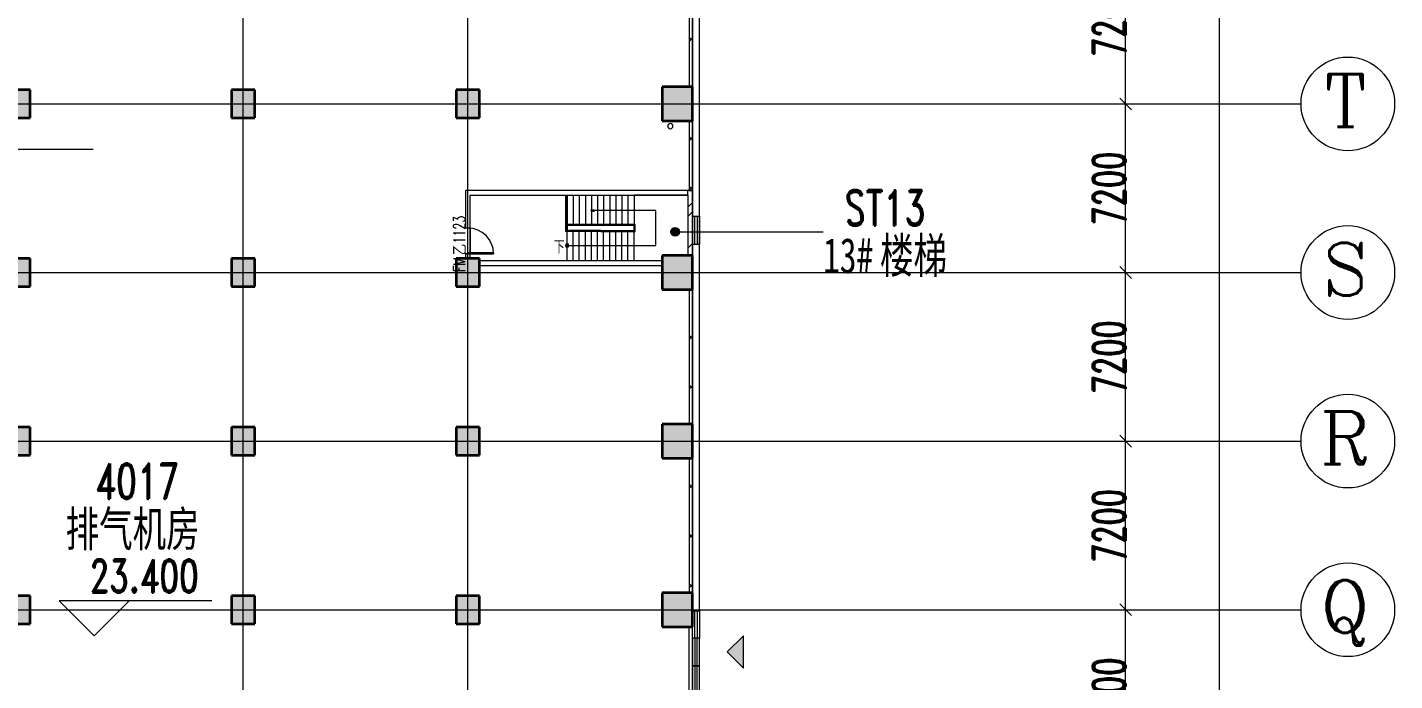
# Model space of a CAD drawing. Header units: millimetres. Extents: x -30000 to 430621, y -31706 to 192400.
# Drawn here: x 264375 to 322800, y 97775 to 125666 of the extents above; entities that cross this region are included whole.
import ezdxf

# ---------------------------------------------------------------- set-up
doc = ezdxf.new("R2010")
doc.units = ezdxf.units.MM
doc.linetypes.add('架空线', pattern=[3.97, 2.38, -1.59])
doc.linetypes.add('轴网线', pattern=[22.04, 18.38, -1.83, 0, -1.83])
doc.layers.get('0').update_dxf_attribs({"color": 8})
doc.layers.get('Defpoints').update_dxf_attribs({"color": 8})
for name, color, linetype, lineweight in [('A-ANNO-DIMS', 8, 'Continuous', 9), ('A-ANNO-NOTE', 8, 'Continuous', 5), ('A-AREA-IDEN', 8, 'Continuous', 9), ('A-DETL-GENF', 8, 'Continuous', 18), ('A-DOOR', 8, 'Continuous', 5), ('A-DOOR-IDEN', 8, 'Continuous', 9), ('A-DOOR-OPNG', 8, 'Continuous', 5), ('A-FLOR', 8, 'Continuous', 5), ('A-FLOR-HRAL', 8, 'Continuous', 5), ('A-GLAZ', 8, 'Continuous', 5), ('A-WALL', 8, 'Continuous', 5), ('A-WALL-FNSH', 8, 'Continuous', 9), ('A-WALL-PATT', 8, 'Continuous', 9), ('G-IMPT', 8, 'Continuous', 5), ('P-PIPE', 8, 'Continuous', 5), ('S-COLS', 8, 'Continuous', 5), ('S-GRID', 8, 'Continuous', 9), ('S-GRID-IDEN', 8, 'Continuous', 9), ('S-STRS', 8, 'Continuous', 5)]:
    doc.layers.add(name, color=color, linetype=linetype, lineweight=lineweight)
doc.styles.add('RomanC', font='romanc__.ttf', dxfattribs={"height": 2250})
doc.styles.add('RomanD', font='romand__.ttf', dxfattribs={"width": 0.7, "height": 1500})
doc.styles.add('RomanD_1', font='romand__.ttf', dxfattribs={"width": 0.7, "height": 500})
doc.styles.add('RomanD_2', font='romand__.ttf', dxfattribs={"width": 0.7, "height": 1400})
doc.styles.add('RomanD_4', font='romand__.ttf', dxfattribs={"width": 0.65, "height": 1400})
doc.styles.add('仿宋', font='simfang.ttf', dxfattribs={"width": 0.7, "height": 500})
doc.styles.add('仿宋_2', font='simfang.ttf', dxfattribs={"width": 0.7, "height": 1500})
doc.styles.add('微软雅黑', font='Microsoft YaHei.ttf', dxfattribs={"width": 0.7, "height": 500})
doc.dimstyles.new('第一_二道尺寸线', dxfattribs={"dimscale": 304.8, "dimtxt": 1405.004626, "dimasz": 1.64042, "dimexe": 4.10105, "dimexo": 0.0625, "dimgap": 0, "dimtad": 1, "dimdec": 0, "dimzin": 0, "dimdsep": 46, "dimtxsty": 'RomanD_4', "dimblk1": 'OBLIQUE', "dimblk2": 'OBLIQUE', "dimsah": 1, "dimcen": 0.09, "dimazin": 0, "dimtfac": 1, "dimtdec": 4, "dimtix": 1, "dimtmove": 0, "dimatfit": 3, "dimfxl": 8.2021, "dimfxlon": 1, "dimtvp": 1, "dimtolj": 1, "dimtzin": 0, "dimlwd": 18, "dimlwe": 18, "dimarcsym": 2})
pattern_1 = [(45, (-4e-09, 0), (-1060.66, 1060.66), []), (135, (-4e-09, 0), (-1060.66, -1060.66), [])]

# ---------------------------------------------------------------- blocks, each defined once
blk = doc.blocks.new('X-AR-F3-00-W-002_HLP2_rvt-1-LAY-4F-1_500-A')
at = {"layer": 'P-PIPE', "color": 96, "true_color": 0x007f00}
for start, end in [(0, 180), (180, 0)]:
    blk.add_arc((291850, 121450), 110, start, end, dxfattribs=at)
blk = doc.blocks.new('X-ST-F3-04-C-001_HLP2_rvt-1-LAY-4F-1_500-A')
at = {"layer": 'S-COLS', "true_color": 0xc0c0c0}
for points in [[(263500, 121800), (264500, 121800), (264500, 123000), (263500, 123000), (263500, 122281)], [(273100, 121800), (274100, 121800), (274100, 123000), (273100, 123000), (273100, 122281)], [(282700, 121800), (283700, 121800), (283700, 123000), (282700, 123000), (282700, 122281)], [(292786, 121675), (292800, 121675), (292800, 123125), (291500, 123125), (291500, 121675), (292674, 121675)], [(263500, 114600), (264500, 114600), (264500, 115800), (263500, 115800), (263500, 114900)], [(274100, 114600), (274100, 115800), (273100, 115800), (273100, 114600)], [(282700, 114600), (283700, 114600), (283700, 115800), (282700, 115800), (282700, 115572)], [(291500, 114475), (292800, 114475), (292800, 115925), (291500, 115925), (291500, 115500)], [(292800, 107275), (292800, 108725), (291500, 108725), (291500, 107275)], [(264500, 107400), (264500, 108600), (263500, 108600), (263500, 107400)], [(273100, 107400), (274100, 107400), (274100, 108600), (273100, 108600), (273100, 108300)], [(282700, 107400), (283700, 107400), (283700, 108600), (282700, 108600)], [(264500, 100200), (264500, 101400), (263500, 101400), (263500, 100200)], [(274100, 100200), (274100, 101400), (273100, 101400), (273100, 100200)], [(282700, 100200), (283700, 100200), (283700, 101400), (282700, 101400)], [(291500, 100075), (292800, 100075), (292800, 101525), (291500, 101525), (291500, 100760)]]:
    blk.add_hatch(color=9, dxfattribs=at).paths.add_polyline_path(points, flags=0)
at = {"layer": 'S-COLS', "color": 7, "lineweight": 35}
for p, q in [((264500, 123000), (263500, 123000)), ((264500, 121800), (264500, 123000)), ((274100, 123000), (273100, 123000)), ((273100, 123000), (273100, 121800)), ((274100, 121800), (274100, 123000)), ((283700, 123000), (282700, 123000)), ((282700, 123000), (282700, 121800)), ((283700, 121800), (283700, 123000)), ((292800, 123125), (291500, 123125)), ((291500, 123125), (291500, 121675)), ((292800, 121675), (292800, 123125)), ((263500, 121800), (264500, 121800)), ((273100, 121800), (274100, 121800)), ((282700, 121800), (283700, 121800)), ((291500, 121675), (292800, 121675)), ((264500, 115800), (263500, 115800)), ((264500, 114600), (264500, 115800)), ((274100, 115800), (273100, 115800)), ((273100, 115800), (273100, 114600)), ((274100, 114600), (274100, 115800)), ((283700, 115800), (282700, 115800)), ((282700, 115800), (282700, 114600)), ((283700, 114600), (283700, 115800)), ((292800, 115925), (291500, 115925)), ((291500, 115925), (291500, 114475)), ((292800, 114475), (292800, 115925)), ((263500, 114600), (264500, 114600)), ((273100, 114600), (274100, 114600)), ((282700, 114600), (283700, 114600)), ((291500, 114475), (292800, 114475)), ((292800, 108725), (291500, 108725)), ((291500, 108725), (291500, 107275)), ((292800, 107275), (292800, 108725)), ((264500, 108600), (263500, 108600)), ((264500, 107400), (264500, 108600)), ((274100, 108600), (273100, 108600)), ((273100, 108600), (273100, 107400)), ((274100, 107400), (274100, 108600)), ((283700, 108600), (282700, 108600)), ((282700, 108600), (282700, 107400)), ((283700, 107400), (283700, 108600)), ((263500, 107400), (264500, 107400)), ((273100, 107400), (274100, 107400)), ((282700, 107400), (283700, 107400)), ((291500, 107275), (292800, 107275)), ((264500, 101400), (263500, 101400)), ((264500, 100200), (264500, 101400)), ((274100, 101400), (273100, 101400)), ((273100, 101400), (273100, 100200)), ((274100, 100200), (274100, 101400)), ((283700, 101400), (282700, 101400)), ((282700, 101400), (282700, 100200)), ((283700, 100200), (283700, 101400)), ((292800, 101525), (291500, 101525)), ((291500, 101525), (291500, 100075)), ((292800, 100075), (292800, 101525)), ((263500, 100200), (264500, 100200)), ((273100, 100200), (274100, 100200)), ((282700, 100200), (283700, 100200)), ((291500, 100075), (292800, 100075))]:
    blk.add_line(p, q, dxfattribs=at)
blk = doc.blocks.new('栏杆扶手 - 栏杆扶手-1377186-LAY-4F-1_500-A')
at = {"layer": 'A-FLOR-HRAL', "lineweight": 15}
for p, q in [((290300, 117250), (287440, 117250)), ((290300, 117200), (287440, 117200)), ((288880, 117000), (290300, 117000)), ((288880, 116950), (290350, 116950)), ((290350, 117250), (290300, 117250)), ((290350, 117250), (290300, 117250)), ((290350, 117250), (290300, 117250)), ((290300, 117000), (290300, 117200)), ((290350, 116950), (290350, 117250))]:
    blk.add_line(p, q, dxfattribs=at)
blk = doc.blocks.new('顶部扶栏类型 - 顶部扶栏_内部_-1377239-LAY-4F-1_500-A')
at = {"layer": 'A-FLOR-HRAL', "lineweight": 15}
for p, q in [((287390, 117075), (287390, 118500)), ((287440, 118500), (287440, 117075)), ((287390, 116950), (287390, 117075)), ((287515, 116950), (287390, 116950)), ((287440, 117075), (287440, 117000)), ((287440, 117000), (287515, 117000)), ((287515, 117000), (288880, 117000)), ((287515, 117000), (287515, 116950)), ((288880, 116950), (287515, 116950)), ((288880, 117000), (288880, 116950))]:
    blk.add_line(p, q, dxfattribs=at)
blk = doc.blocks.new('顶部扶栏类型 - 顶部扶栏_内部_-V391-LAY-4F-1_500-A')
at = {"layer": 'A-FLOR-HRAL', "lineweight": 15}
for p, q in [((287390, 117075), (287390, 118500)), ((287440, 117075), (287440, 118500)), ((287390, 116950), (287390, 117075)), ((287515, 116950), (287390, 116950)), ((287440, 116975), (287440, 117075)), ((288880, 117000), (287515, 117000)), ((288880, 116950), (287515, 116950))]:
    blk.add_line(p, q, dxfattribs=at)
blk = doc.blocks.new('下楼梯路径-D - 顺砌剖面-1884697-LAY-4F-1_500-A')
at = {"layer": 'A-DETL-GENF', "true_color": 0x808080}
blk.add_hatch(color=8, dxfattribs=at).paths.add_polyline_path([(53, 1236), (16, 1226), (-11, 1198), (-22, 1161), (-11, 1123), (16, 1096), (53, 1086), (86, 1096), (107, 1108), (126, 1142), (126, 1180), (103, 1216), (73, 1233)], flags=0)
at = {"layer": 'A-DETL-GENF'}
for p, q in [((-22, 1161), (-3732, 1161)), ((-3732, 1161), (-3732, -339)), ((53, 1161), (-22, 1161)), ((-3732, -339), (-964, -339)), ((-964, -339), (-1109, -300)), ((-964, -339), (-1109, -378))]:
    blk.add_line(p, q, dxfattribs=at)
for start, end in [(0, 180), (180, 360)]:
    blk.add_arc((53, 1161), 75, start, end, dxfattribs=at)
blk = doc.blocks.new('AR-F3-00-STA-001_HLP2_rvt-1-LAY-4F-1_500-A')
at = {"layer": 'S-STRS', "lineweight": 15}
for p, q in [((287440, 118500), (287700, 118500)), ((287700, 118500), (287960, 118500)), ((287700, 118500), (287700, 117250)), ((287960, 118500), (288220, 118500)), ((287960, 118500), (287960, 117250)), ((288220, 118500), (288480, 118500)), ((288220, 118500), (288220, 117250)), ((288480, 118500), (288740, 118500)), ((288480, 118500), (288480, 117250)), ((288740, 118500), (289000, 118500)), ((288740, 118500), (288740, 117250)), ((289000, 118500), (289260, 118500)), ((289000, 118500), (289000, 117250)), ((289260, 118500), (289520, 118500)), ((289260, 118500), (289260, 117250)), ((289520, 118500), (289780, 118500)), ((289520, 118500), (289520, 117250)), ((289780, 118500), (290040, 118500)), ((289780, 118500), (289780, 117250)), ((290040, 118500), (290300, 118500)), ((290040, 118500), (290040, 117250)), ((292600, 118500), (290300, 118500)), ((290300, 118500), (290300, 117250)), ((283300, 117100), (283300, 116040)), ((287440, 116425), (287440, 116950)), ((287700, 115700), (287700, 116950)), ((287960, 115700), (287960, 116950)), ((288220, 115700), (288220, 116950)), ((288480, 115700), (288480, 116950)), ((288740, 115700), (288740, 116950)), ((289000, 115700), (289000, 116950)), ((289260, 115700), (289260, 116950)), ((289520, 115700), (289520, 116950)), ((289780, 115700), (289780, 116950)), ((290040, 115700), (290040, 116950)), ((290300, 115700), (290300, 116950)), ((287440, 116275), (287440, 116420)), ((287440, 115700), (287440, 116275))]:
    blk.add_line(p, q, dxfattribs=at)
at = {"layer": 'S-STRS', "linetype": '架空线', "lineweight": 15}
for p, q in [((287700, 118500), (287700, 117250)), ((287960, 118500), (287960, 117250)), ((288220, 118500), (288220, 117250)), ((288480, 118500), (288480, 117250)), ((288740, 118500), (288740, 117250)), ((289000, 118500), (289000, 117250)), ((289260, 118500), (289260, 117250)), ((289520, 118500), (289520, 117250)), ((289780, 118500), (289780, 117250)), ((290040, 118500), (290040, 117250)), ((290300, 118500), (290300, 117250)), ((287440, 116425), (287440, 116950)), ((287700, 115700), (287700, 116950)), ((287960, 115700), (287960, 116950)), ((288220, 115700), (288220, 116950)), ((288480, 115700), (288480, 116950)), ((288740, 115700), (288740, 116950)), ((289000, 115700), (289000, 116950)), ((289260, 115700), (289260, 116950)), ((289520, 115700), (289520, 116950)), ((289780, 115700), (289780, 116950)), ((290040, 115700), (290040, 116950)), ((290300, 115700), (290300, 116950)), ((287440, 116275), (287440, 116420)), ((287440, 115700), (287440, 116275))]:
    blk.add_line(p, q, dxfattribs=at)
at = {"color": 163, "lineweight": 15, "true_color": 0x667fcc}
for name in ['顶部扶栏类型 - 顶部扶栏_内部_-1377239-LAY-4F-1_500-A', '顶部扶栏类型 - 顶部扶栏_内部_-V391-LAY-4F-1_500-A', '栏杆扶手 - 栏杆扶手-1377186-LAY-4F-1_500-A']:
    blk.add_blockref(name, (0, 0), dxfattribs=at)
at = {"lineweight": 15, "rotation": 180}
blk.add_blockref('下楼梯路径-D - 顺砌剖面-1884697-LAY-4F-1_500-A', (287493, 117511), dxfattribs=at)
at = {"layer": 'A-ANNO-NOTE', "color": 7, "lineweight": 15, "insert": (286861, 116553), "char_height": 500, "width": 673.42, "attachment_point": 1, "style": '仿宋'}
blk.add_mtext('\\f仿宋|b0|i0|c134|p49|;\\W.7;下', dxfattribs=at)
blk = doc.blocks.new('单扇平开防火门_带观察窗 - FM乙1123-4703350-LAY-4F-1_500-A')
at = {"layer": 'A-DOOR'}
for p, q in [((550, 1100), (510, 1100)), ((510, 1100), (510, 0)), ((510, 1100), (550, 1100)), ((510, 900), (510, 1100)), ((510, 700), (510, 900)), ((510, 0), (510, 700)), ((550, 0), (550, 1100)), ((550, 1100), (550, 900)), ((550, 900), (550, 700)), ((550, 700), (550, 100)), ((510, 0), (550, 0)), ((550, 0), (510, 0))]:
    blk.add_line(p, q, dxfattribs=at)
blk.add_arc((550, 0), 1100, 90, 180, dxfattribs=at)
at = {"layer": 'A-DOOR-OPNG'}
for p, q in [((-550, -100), (-550, 100)), ((550, -99), (550, 100))]:
    blk.add_line(p, q, dxfattribs=at)
blk = doc.blocks.new('单扇窗 - PYC1212-4534992-LAY-4F-1_500-A')
at = {"layer": 'A-GLAZ'}
for p, q in [((-600, -155), (-600, 145)), ((-600, 145), (600, 145)), ((-600, 45), (600, 45)), ((600, 145), (600, -155)), ((600, -55), (-600, -55)), ((600, -155), (-600, -155))]:
    blk.add_line(p, q, dxfattribs=at)
blk = doc.blocks.new('三列窗 - XC3612_A_-4606072-LAY-4F-1_500-A')
at = {"layer": 'A-GLAZ'}
for p, q in [((-1760, -150), (-1760, 150)), ((-1760, 150), (-587, 150)), ((-1760, 50), (-587, 50)), ((-587, 150), (-587, -150)), ((587, 150), (-587, 150)), ((-587, 150), (-587, -150)), ((587, 50), (-587, 50)), ((587, 150), (587, -150)), ((1760, 150), (587, 150)), ((587, -150), (587, 150)), ((1760, 50), (587, 50)), ((1760, -150), (1760, 150)), ((-587, -50), (-1760, -50)), ((-587, -150), (-1075, -150)), ((-587, -50), (587, -50)), ((-587, -150), (587, -150)), ((587, -50), (1760, -50)), ((587, -150), (1760, -150))]:
    blk.add_line(p, q, dxfattribs=at)
blk = doc.blocks.new('分区-小比例 - 分区-小比例_dwg-3125162-LAY-4F-1_500-A')
at = {"layer": 'G-IMPT', "color": 9, "true_color": 0xbababa}
blk.add_line((265594, 148382), (272194, 148382), dxfattribs=at)
blk = doc.blocks.new('分区-小比例 - A-1058767-LAY-4F-1_500-A')
blk.add_blockref('分区-小比例 - 分区-小比例_dwg-3125162-LAY-4F-1_500-A', (5054, 3407))
blk = doc.blocks.new('轴网 - 宽度系数 1_0-670626-LAY-4F-1_500-A')
at = {"layer": 'S-GRID-IDEN'}
blk.add_circle((0, 0), 4, dxfattribs=at)
blk = doc.blocks.new('高程点-说明仿宋-2 - 高程点-说明仿宋-2-1141479-LAY-4F-1_500-A')
at = {"layer": 'A-ANNO-NOTE', "lineweight": 18}
for p, q in [((10.06, 2.99), (-2.99, 2.99)), ((0, 0), (-2.99, 2.99)), ((0, 0), (2.99, 2.99))]:
    blk.add_line(p, q, dxfattribs=at)
blk = doc.blocks.new('_Oblique')
at = {"color": 0, "linetype": 'ByBlock', "lineweight": -2}
blk.add_line((-0.5, -0.5), (0.5, 0.5), dxfattribs=at)
blk = doc.blocks.new('DIMBLOCK86-LAY-4F-1_500-A')
at = {"layer": 'A-ANNO-DIMS', "color": 0, "lineweight": 18, "transparency": 16777216}
for p, q in [((308819.05, 100800), (312550, 100800)), ((311300, 93600), (311300, 100800)), ((308819.05, 93600), (312550, 93600))]:
    blk.add_line(p, q, dxfattribs=at)
at = {"layer": 'Defpoints', "color": 0, "transparency": 16777216}
for p in [(308800, 100800), (311300, 100800), (308800, 93600)]:
    blk.add_point(p, dxfattribs=at)
at = {"layer": 'A-ANNO-DIMS', "color": 0, "lineweight": 18, "transparency": 16777216, "xscale": 500.0000000000001, "yscale": 500.0000000000001, "zscale": 500.0000000000001}
for p, rotation in [((311300, 100800), 90), ((311300, 93600), 270)]:
    blk.add_blockref('_Oblique', p, dxfattribs=dict(at, rotation=rotation))
at = {"layer": 'A-ANNO-DIMS', "color": 0, "lineweight": 18, "transparency": 16777216, "insert": (310600, 97200), "char_height": 1400, "width": 3890.782, "attachment_point": 5, "rotation": 90, "style": 'RomanD_4'}
blk.add_mtext('\\A1;7200', dxfattribs=at)
blk = doc.blocks.new('DIMBLOCK87-LAY-4F-1_500-A')
at = {"layer": 'A-ANNO-DIMS', "color": 0, "lineweight": 18, "transparency": 16777216}
for p, q in [((308819.05, 108000), (312550, 108000)), ((311300, 100800), (311300, 108000)), ((308819.05, 100800), (312550, 100800))]:
    blk.add_line(p, q, dxfattribs=at)
at = {"layer": 'Defpoints', "color": 0, "transparency": 16777216}
for p in [(308800, 108000), (311300, 108000), (308800, 100800)]:
    blk.add_point(p, dxfattribs=at)
at = {"layer": 'A-ANNO-DIMS', "color": 0, "lineweight": 18, "transparency": 16777216, "xscale": 500.0000000000001, "yscale": 500.0000000000001, "zscale": 500.0000000000001}
for p, rotation in [((311300, 108000), 90), ((311300, 100800), 270)]:
    blk.add_blockref('_Oblique', p, dxfattribs=dict(at, rotation=rotation))
at = {"layer": 'A-ANNO-DIMS', "color": 0, "lineweight": 18, "transparency": 16777216, "insert": (310600, 104400), "char_height": 1400, "width": 3890.782, "attachment_point": 5, "rotation": 90, "style": 'RomanD_4'}
blk.add_mtext('\\A1;7200', dxfattribs=at)
blk = doc.blocks.new('DIMBLOCK88-LAY-4F-1_500-A')
at = {"layer": 'A-ANNO-DIMS', "color": 0, "lineweight": 18, "transparency": 16777216}
for p, q in [((308819.05, 115200), (312550, 115200)), ((311300, 108000), (311300, 115200)), ((308819.05, 108000), (312550, 108000))]:
    blk.add_line(p, q, dxfattribs=at)
at = {"layer": 'Defpoints', "color": 0, "transparency": 16777216}
for p in [(308800, 115200), (311300, 115200), (308800, 108000)]:
    blk.add_point(p, dxfattribs=at)
at = {"layer": 'A-ANNO-DIMS', "color": 0, "lineweight": 18, "transparency": 16777216, "xscale": 500.0000000000001, "yscale": 500.0000000000001, "zscale": 500.0000000000001}
for p, rotation in [((311300, 115200), 90), ((311300, 108000), 270)]:
    blk.add_blockref('_Oblique', p, dxfattribs=dict(at, rotation=rotation))
at = {"layer": 'A-ANNO-DIMS', "color": 0, "lineweight": 18, "transparency": 16777216, "insert": (310600, 111600), "char_height": 1400, "width": 3890.782, "attachment_point": 5, "rotation": 90, "style": 'RomanD_4'}
blk.add_mtext('\\A1;7200', dxfattribs=at)
blk = doc.blocks.new('DIMBLOCK89-LAY-4F-1_500-A')
at = {"layer": 'A-ANNO-DIMS', "color": 0, "lineweight": 18, "transparency": 16777216}
for p, q in [((308819.05, 122400), (312550, 122400)), ((311300, 115200), (311300, 122400)), ((308819.05, 115200), (312550, 115200))]:
    blk.add_line(p, q, dxfattribs=at)
at = {"layer": 'Defpoints', "color": 0, "transparency": 16777216}
for p in [(308800, 122400), (311300, 122400), (308800, 115200)]:
    blk.add_point(p, dxfattribs=at)
at = {"layer": 'A-ANNO-DIMS', "color": 0, "lineweight": 18, "transparency": 16777216, "xscale": 500.0000000000001, "yscale": 500.0000000000001, "zscale": 500.0000000000001}
for p, rotation in [((311300, 122400), 90), ((311300, 115200), 270)]:
    blk.add_blockref('_Oblique', p, dxfattribs=dict(at, rotation=rotation))
at = {"layer": 'A-ANNO-DIMS', "color": 0, "lineweight": 18, "transparency": 16777216, "insert": (310600, 118800), "char_height": 1400, "width": 3890.782, "attachment_point": 5, "rotation": 90, "style": 'RomanD_4'}
blk.add_mtext('\\A1;7200', dxfattribs=at)
blk = doc.blocks.new('DIMBLOCK90-LAY-4F-1_500-A')
at = {"layer": 'A-ANNO-DIMS', "color": 0, "lineweight": 18, "transparency": 16777216}
for p, q in [((308819.05, 129600), (312550, 129600)), ((311300, 122400), (311300, 129600)), ((308819.05, 122400), (312550, 122400))]:
    blk.add_line(p, q, dxfattribs=at)
at = {"layer": 'Defpoints', "color": 0, "transparency": 16777216}
for p in [(308800, 129600), (311300, 129600), (308800, 122400)]:
    blk.add_point(p, dxfattribs=at)
at = {"layer": 'A-ANNO-DIMS', "color": 0, "lineweight": 18, "transparency": 16777216, "xscale": 500.0000000000001, "yscale": 500.0000000000001, "zscale": 500.0000000000001}
for p, rotation in [((311300, 129600), 90), ((311300, 122400), 270)]:
    blk.add_blockref('_Oblique', p, dxfattribs=dict(at, rotation=rotation))
at = {"layer": 'A-ANNO-DIMS', "color": 0, "lineweight": 18, "transparency": 16777216, "insert": (310600, 126000), "char_height": 1400, "width": 3890.782, "attachment_point": 5, "rotation": 90, "style": 'RomanD_4'}
blk.add_mtext('\\A1;7200', dxfattribs=at)
blk = doc.blocks.new('DIMBLOCK96-LAY-4F-1_500-A')
at = {"layer": 'A-ANNO-DIMS', "color": 0, "lineweight": 18, "transparency": 16777216}
for p, q in [((312819.05, 159050), (316550, 159050)), ((315300, 159050), (315300, -650)), ((312819.05, -650), (316550, -650))]:
    blk.add_line(p, q, dxfattribs=at)
at = {"layer": 'Defpoints', "color": 0, "transparency": 16777216}
for p in [(312800, 159050), (312800, -650), (315300, -650)]:
    blk.add_point(p, dxfattribs=at)
at = {"layer": 'A-ANNO-DIMS', "color": 0, "lineweight": 18, "transparency": 16777216, "xscale": 500.0000000000001, "yscale": 500.0000000000001, "zscale": 500.0000000000001}
for p, rotation in [((315300, 159050), 90), ((315300, -650), 270)]:
    blk.add_blockref('_Oblique', p, dxfattribs=dict(at, rotation=rotation))
at = {"layer": 'A-ANNO-DIMS', "color": 0, "lineweight": 18, "transparency": 16777216, "insert": (314600, 79200), "char_height": 1400, "width": 5836.1731, "attachment_point": 5, "rotation": 90, "style": 'RomanD_4'}
blk.add_mtext('\\A1;159700', dxfattribs=at)

msp = doc.modelspace()

# ---------------------------------------------------------------- hatches: boundary and pattern name
at = {"layer": 'A-ANNO-NOTE'}
msp.add_hatch(color=256, dxfattribs=at).paths.add_polyline_path([(294970, 98310.7), (294970, 99689.3), (294280.7, 99000)], flags=0)
at = {"layer": 'A-AREA-IDEN', "lineweight": 18}
h = msp.add_hatch(color=256, dxfattribs=at)
edge = h.paths.add_edge_path(flags=0)
edge.add_arc((292052.9, 116936.5), 187.5, 0, 360)
at = {"layer": 'A-WALL-PATT', "lineweight": 5}
h = msp.add_hatch(dxfattribs=at)
h.set_pattern_fill('FP_13', color=256, style=0, pattern_type=2)
h.set_pattern_definition(pattern_1)
h.paths.add_polyline_path([(292800, 118700.5), (292800, 121675), (292650, 121675), (292650, 118700.5), (292734.9, 118700.5)], flags=0)
h.paths.add_polyline_path([(292650, 123125), (292800, 123125), (292800, 128875), (292650, 128875)], flags=0)
h.paths.add_polyline_path([(292800, 130325), (292800, 136075), (292650, 136075), (292650, 130325), (292746.2, 130325)], flags=0)
h.paths.add_polyline_path([(292712.8, 137525), (292800, 137525), (292800, 143275), (292650, 143275), (292650, 137525)], flags=0)
h.paths.add_polyline_path([(292650, 144725), (292800, 144725), (292800, 150475), (292650, 150475)], flags=0)
h.paths.add_polyline_path([(292663.5, 151925), (292800, 151925), (292800, 156950), (292650, 156950), (292650, 151925)], flags=0)
h = msp.add_hatch(dxfattribs=at)
h.set_pattern_fill('FP_16', color=256, style=0, pattern_type=2)
h.set_pattern_definition([(45, (-4e-09, 0), (-1325.825, 1325.825), []), (45, (-4e-09, 400), (-1325.825, 1325.825), []), (45, (-4e-09, 1300), (-1325.825, 1325.825), [1875, -625])])
h.paths.add_polyline_path([(292600, 115925), (292800, 115925), (292800, 118700.5), (292600, 118700.5), (292600, 118195.4)], flags=0)
h = msp.add_hatch(dxfattribs=at)
h.set_pattern_fill('FP_13', color=256, style=0, pattern_type=2)
h.set_pattern_definition(pattern_1)
h.paths.add_polyline_path([(292748, 15125), (292800, 15125), (292800, 20875), (292650, 20875), (292650, 15125)], flags=0)
h.paths.add_polyline_path([(292800, 22325), (292800, 28075), (292650, 28075), (292650, 22325), (292718.3, 22325)], flags=0)
h.paths.add_polyline_path([(292650, 29525), (292800, 29525), (292800, 35275), (292650, 35275), (292650, 32395.9)], flags=0)
h.paths.add_polyline_path([(292650, 40000.5), (292800, 40000.5), (292800, 42475), (292650, 42475), (292650, 40567.3)], flags=0)
h.paths.add_polyline_path([(292657.3, 43925), (292800, 43925), (292800, 49675), (292650, 49675), (292650, 43925)], flags=0)
h.paths.add_polyline_path([(292650, 51125), (292800, 51125), (292800, 56875), (292650, 56875), (292650, 53100)], flags=0)
h.paths.add_polyline_path([(292800, 58325), (292799, 61240), (292650, 61240), (292650, 58325), (292799, 58325)], flags=0)
h.paths.add_polyline_path([(292789.9, 65525), (292800, 65525), (292800, 71275), (292650, 71275), (292650, 65525)], flags=0)
h.paths.add_polyline_path([(292800, 72725), (292800, 76100), (292650, 76100), (292650, 72725), (292694.6, 72725)], flags=0)
h.paths.add_polyline_path([(292650, 82700.5), (292800, 82700.5), (292800, 85675), (292650, 85675), (292650, 83024.7)], flags=0)
h.paths.add_polyline_path([(292650, 87125), (292800, 87125), (292800, 92875), (292650, 92875), (292650, 89595.6)], flags=0)
h.paths.add_polyline_path([(292799, 94325), (292800, 94325), (292799, 97240), (292650, 97240), (292650, 94325), (292680.1, 94325)], flags=0)
h.paths.add_polyline_path([(292800, 101525), (292800, 107275), (292650, 107275), (292650, 101525), (292657.8, 101525)], flags=0)
h.paths.add_polyline_path([(292800, 108725), (292800, 114475), (292650, 114475), (292650, 108725), (292731.1, 108725)], flags=0)

# ---------------------------------------------------------------- linework, layer by layer
at = {"layer": 'A-ANNO-NOTE', "lineweight": 18}
for p, q in [((294970, 99689.3), (294280.7, 99000)), ((294970, 98310.7), (294970, 99689.3)), ((294280.7, 99000), (294970, 98310.7))]:
    msp.add_line(p, q, dxfattribs=at)
at = {"layer": 'A-AREA-IDEN', "lineweight": 18}
msp.add_line((292052.9, 116936.5), (298376.6, 116936.5), dxfattribs=at)
msp.add_circle((292052.9, 116936.5), 187.5, dxfattribs=at)
at = {"layer": 'A-FLOR'}
msp.add_line((283300, 116040.5), (283300, 117100.5), dxfattribs=at)
at = {"layer": 'A-WALL', "lineweight": 9}
for p, q in [((292650, 128875), (292650, 123125)), ((292800, 123125), (292800, 128875)), ((292650, 121675), (292650, 118700.5)), ((292800, 115925), (292800, 121675)), ((292650, 118700.5), (283100, 118700.5)), ((283100, 118700.5), (283100, 117100.5)), ((292800, 118700.5), (292800, 115925)), ((283300, 118500.5), (292600, 118500.5)), ((283300, 117100.5), (283300, 118500.5)), ((292600, 118500.5), (292600, 115925)), ((283100, 117100.5), (283300, 117100.5)), ((283100, 116000.5), (283100, 115800)), ((283300, 116000.5), (283100, 116000.5)), ((283300, 115800), (283300, 116000.5)), ((291500, 115700), (283700, 115700)), ((283700, 115500), (291500, 115500)), ((292650, 114475), (292650, 108725)), ((292800, 114475), (292800, 108725)), ((292800, 108725), (292800, 114475)), ((292650, 107275), (292650, 101525)), ((292800, 107275), (292800, 101525)), ((292800, 101525), (292800, 107275))]:
    msp.add_line(p, q, dxfattribs=at)
at = {"layer": 'A-WALL'}
for p, q in [((292600, 118500.5), (292600, 118700.5)), ((292650, 118700.5), (292800, 118700.5)), ((292650, 97240), (292650, 100075))]:
    msp.add_line(p, q, dxfattribs=at)
at = {"layer": 'A-WALL-FNSH', "lineweight": 5}
for p, q in [((293100, 100760), (293100, 133240)), ((292800, 128875), (292800, 123125)), ((292800, 121675), (292800, 118700.5))]:
    msp.add_line(p, q, dxfattribs=at)
at = {"layer": 'S-GRID', "linetype": '轴网线'}
for p, q in [((273600, -17706.2), (273600, 174400)), ((283200, -17706.2), (283200, 174400)), ((292800, -17706.2), (292800, 174400)), ((-16000, 122400), (308800, 122400)), ((-16000, 115200), (308800, 115200)), ((-16000, 108000), (308800, 108000)), ((-16000, 100800), (308800, 100800))]:
    msp.add_line(p, q, dxfattribs=at)
at = {"layer": 'S-GRID'}
for p, q in [((308800, 122400), (318800, 122400)), ((308800, 115200), (318800, 115200)), ((308800, 108000), (318800, 108000)), ((308800, 100800), (318800, 100800))]:
    msp.add_line(p, q, dxfattribs=at)

# ---------------------------------------------------------------- block references
at = {"lineweight": 5}
for name in ['X-AR-F3-00-W-002_HLP2_rvt-1-LAY-4F-1_500-A', 'X-ST-F3-04-C-001_HLP2_rvt-1-LAY-4F-1_500-A', 'AR-F3-00-STA-001_HLP2_rvt-1-LAY-4F-1_500-A']:
    msp.add_blockref(name, (0, 0), dxfattribs=at)
at = {"layer": 'A-ANNO-NOTE', "lineweight": 18, "xscale": 500, "yscale": 500, "zscale": 500}
msp.add_blockref('高程点-说明仿宋-2 - 高程点-说明仿宋-2-1141479-LAY-4F-1_500-A', (267232.2, 99693.3), dxfattribs=at)
at = {"layer": 'A-DETL-GENF', "lineweight": 5}
msp.add_blockref('分区-小比例 - A-1058767-LAY-4F-1_500-A', (-10056.6, -31326.9), dxfattribs=at)
at = {"layer": 'A-DOOR', "rotation": 269.9999999999996}
msp.add_blockref('单扇平开防火门_带观察窗 - FM乙1123-4703350-LAY-4F-1_500-A', (283200, 116550.5), dxfattribs=at)
at = {"layer": 'A-GLAZ', "rotation": 269.9999999999996}
for name, p in [('单扇窗 - PYC1212-4534992-LAY-4F-1_500-A', (292955, 117000)), ('三列窗 - XC3612_A_-4606072-LAY-4F-1_500-A', (292950, 99000))]:
    msp.add_blockref(name, p, dxfattribs=at)
at = {"layer": 'S-GRID-IDEN', "xscale": 499.9999999999995, "yscale": 499.9999999999995, "zscale": 499.9999999999995, "rotation": 269.9999999999994}
for p in [(320800, 122400), (320800, 115200), (320800, 108000), (320800, 100800)]:
    msp.add_blockref('轴网 - 宽度系数 1_0-670626-LAY-4F-1_500-A', p, dxfattribs=at)

# ---------------------------------------------------------------- texts
at = {"layer": 'A-ANNO-NOTE', "lineweight": 9, "insert": (267035.5, 102942.3), "char_height": 1400, "width": 6229.112, "attachment_point": 1, "style": 'RomanD_2'}
msp.add_mtext('23.400', dxfattribs=at)
at = {"layer": 'A-AREA-IDEN', "char_height": 1500, "attachment_point": 1}
for s, insert, width, style in [('ST13', (299295.9, 118710.2), 4657.804, 'RomanD'), ('楼梯', (300807.5, 116676), 3928.269, '仿宋_2'), ('13#', (298376.6, 116676), 2946.202, '仿宋_2'), ('4017', (267266.9, 107039.6), 4826.159, 'RomanD'), ('排气机房', (266009.9, 105005.4), 7856.537, '仿宋_2')]:
    msp.add_mtext(s, dxfattribs=dict(at, insert=insert, width=width, style=style))
at = {"layer": 'A-DOOR-IDEN', "char_height": 500, "attachment_point": 1, "rotation": 90}
for s, insert, width, style in [('1123', (282581.8, 116429.4), 1683.544, 'RomanD_1'), ('\\f微软雅黑|b0|i0|c134|p34|;\\W.7;乙', (282581.8, 115943.2), 589.24, '微软雅黑'), ('FM', (282581.8, 115225.6), 869.831, 'RomanD_1')]:
    msp.add_mtext(s, dxfattribs=dict(at, insert=insert, width=width, style=style))
at = {"layer": 'S-GRID-IDEN', "char_height": 2250, "attachment_point": 1, "style": 'RomanC'}
for s, insert, width in [('\\fRomanC|b0|i0|c134|p2|;T', (319781, 123667), 2445.147), ('\\fRomanC|b0|i0|c134|p2|;S', (319731, 116467), 2565.4), ('\\fRomanC|b0|i0|c134|p2|;R', (319616, 109267), 2845.991), ('\\fRomanC|b0|i0|c134|p2|;Q', (319616, 102067), 2845.991)]:
    msp.add_mtext(s, dxfattribs=dict(at, insert=insert, width=width))

# ---------------------------------------------------------------- dimensions: what is measured, and where the dimension line sits
at = {"layer": 'A-ANNO-DIMS', "lineweight": 18}
for base, p1, p2, override, picture, middle in [((315300, -650), (312800, 159050), (312800, -650), {"dimpost": '<>', "dimfxl": 159700}, 'DIMBLOCK96-LAY-4F-1_500-A', (314600, 79200)), ((311300, 129600), (308800, 122400), (308800, 129600), {"dimpost": '<>', "dimfxl": 7200}, 'DIMBLOCK90-LAY-4F-1_500-A', (310600, 126000)), ((311300, 122400), (308800, 115200), (308800, 122400), {"dimpost": '<>', "dimfxl": 7200}, 'DIMBLOCK89-LAY-4F-1_500-A', (310600, 118800)), ((311300, 115200), (308800, 108000), (308800, 115200), {"dimpost": '<>', "dimfxl": 7200}, 'DIMBLOCK88-LAY-4F-1_500-A', (310600, 111600)), ((311300, 108000), (308800, 100800), (308800, 108000), {"dimpost": '<>', "dimfxl": 7200}, 'DIMBLOCK87-LAY-4F-1_500-A', (310600, 104400)), ((311300, 100800), (308800, 93600), (308800, 100800), {"dimpost": '<>', "dimfxl": 7200}, 'DIMBLOCK86-LAY-4F-1_500-A', (310600, 97200))]:
    dim = msp.add_linear_dim(base=base, p1=p1, p2=p2, angle=90, dimstyle='第一_二道尺寸线', override=override, dxfattribs=at)
    dim.commit()
    dim.dimension.update_dxf_attribs({"geometry": picture, "text_midpoint": middle})

doc.saveas('drawing.dxf')
